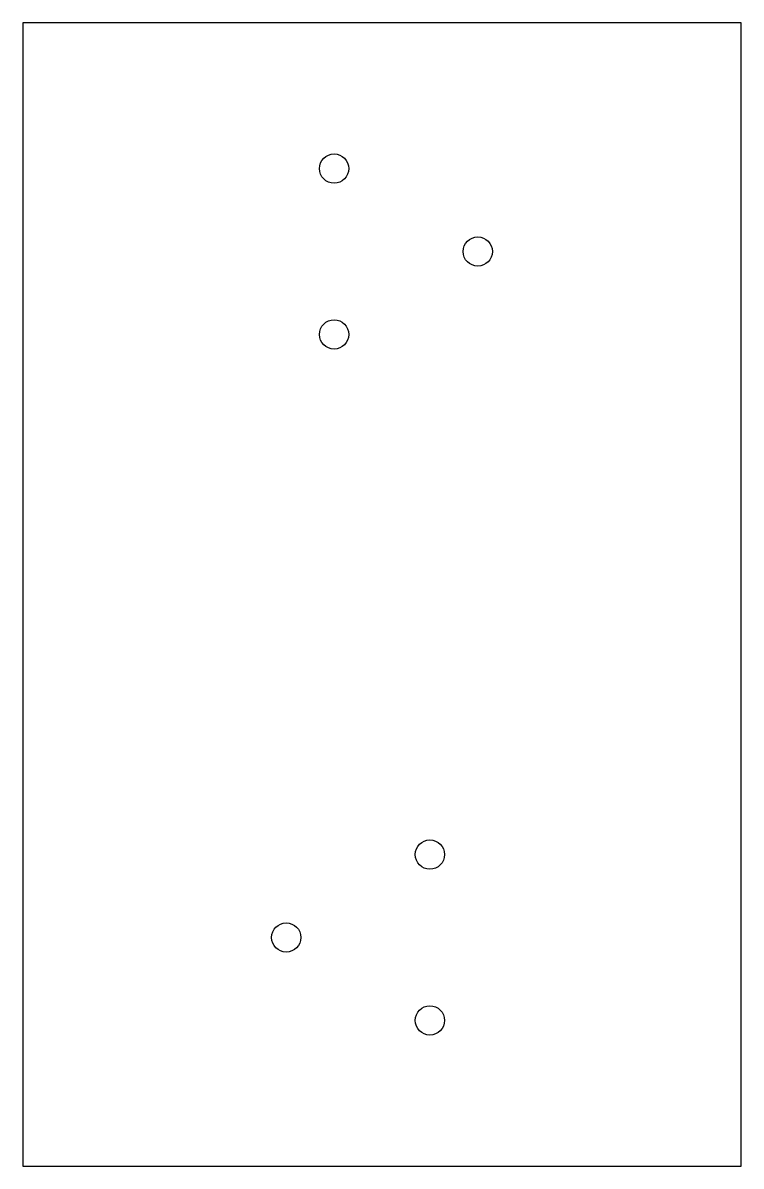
# Model space of a CAD drawing. Header units: millimetres. Extents: x -2190 to -1920, y 15172 to 15602.
import ezdxf

# ---------------------------------------------------------------- set-up
doc = ezdxf.new("R2010")
doc.units = ezdxf.units.MM
doc.header["$MEASUREMENT"] = 0
doc.layers.add('Layer 01', color=18, linetype='Continuous', true_color=0x000000)

msp = doc.modelspace()

# ---------------------------------------------------------------- linework, layer by layer
at = {"layer": 'Layer 01', "color": 18, "true_color": 0x000000}
msp.add_lwpolyline([(-2190.21, 15172.21), (-1920.21, 15172.21), (-1920.21, 15602.21), (-2190.21, 15602.21)], close=True, dxfattribs=at)
for centre in [(-2073.21, 15547.39), (-2019.21, 15516.21), (-2073.21, 15485.03), (-2037.21, 15289.39), (-2091.21, 15258.21), (-2037.21, 15227.03)]:
    msp.add_circle(centre, 5.5, dxfattribs=at)

doc.saveas('drawing.dxf')
